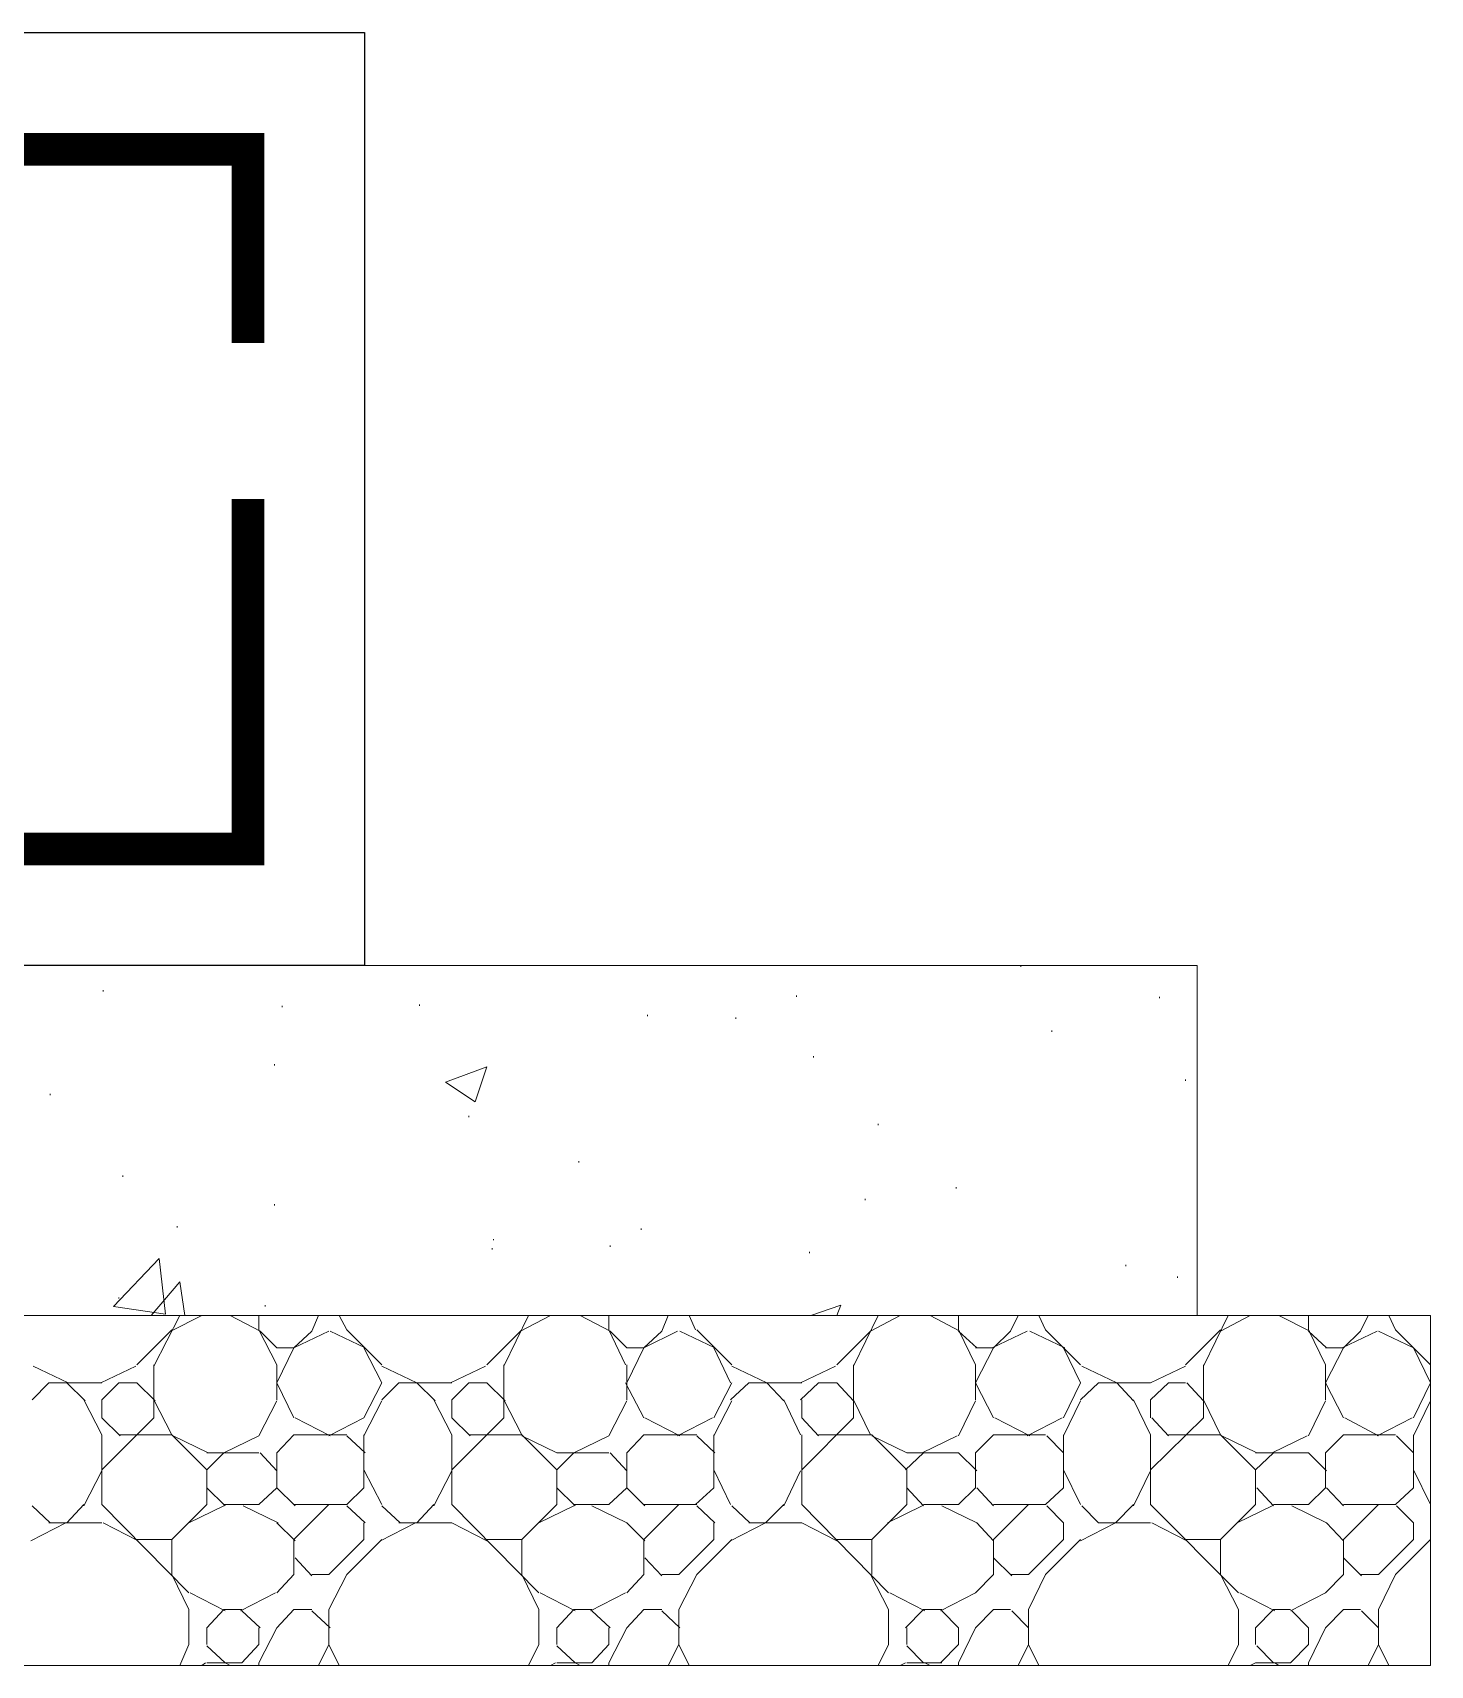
# Model space of a CAD drawing. Header units: millimetres. Extents: x -1822632 to -1305911, y 1206448 to 1536160.
# Drawn here: x -1691436 to -1690837, y 1235319 to 1236019 of the extents above; entities that cross this region are included whole.
import ezdxf

# ---------------------------------------------------------------- set-up
doc = ezdxf.new("R2010")
doc.units = ezdxf.units.MM
doc.header["$LTSCALE"] = 1000
doc.layers.add('PUB_DIM', color=3, linetype='CONTINUOUS')
doc.layers.add('铝架', color=4, linetype='CONTINUOUS')

msp = doc.modelspace()

# ---------------------------------------------------------------- linework, layer by layer
at = {"layer": 'PUB_DIM'}
msp.add_lwpolyline([(-1692794.085, 1236019.025), (-1691294.085, 1236019.025), (-1691294.085, 1235619.025), (-1692794.085, 1235619.025)], close=True, dxfattribs=at)
at = {"layer": 'PUB_DIM', "color": 1, "const_width": 14}
for points in [[(-1692744.085, 1235896.246), (-1692744.085, 1235969.025), (-1691344.085, 1235969.025), (-1691344.085, 1235885.909)], [(-1691344.085, 1235819.025), (-1691344.085, 1235669.025), (-1692744.085, 1235669.025), (-1692744.085, 1235819.025)]]:
    msp.add_lwpolyline(points, dxfattribs=at)
at = {"layer": '铝架', "lineweight": 5}
for points in [[(-1690937.246, 1235619.025), (-1693035.581, 1235619.025)], [(-1691012.8, 1235618.472), (-1691012.8, 1235619.025)], [(-1690937.246, 1235469.025), (-1690937.246, 1235619.025)], [(-1691406.132, 1235607.914), (-1691406.132, 1235608.473)], [(-1691108.91, 1235605.695), (-1691108.91, 1235606.248)], [(-1690953.354, 1235605.136), (-1690953.354, 1235605.695)], [(-1691329.466, 1235601.252), (-1691329.466, 1235601.805)], [(-1691270.58, 1235601.805), (-1691270.58, 1235602.358)], [(-1691172.799, 1235597.362), (-1691172.799, 1235597.915)], [(-1691135.022, 1235596.25), (-1691135.022, 1235596.803)], [(-1690999.47, 1235590.694), (-1690999.47, 1235591.247)], [(-1691101.689, 1235579.583), (-1691101.689, 1235580.136)], [(-1691332.803, 1235576.252), (-1691332.803, 1235576.805)], [(-1691259.469, 1235569.025), (-1691241.69, 1235575.693)], [(-1691246.692, 1235560.692), (-1691241.69, 1235575.693)], [(-1690942.243, 1235569.584), (-1690942.243, 1235570.137)], [(-1691428.913, 1235563.47), (-1691428.913, 1235564.028)], [(-1691259.469, 1235569.025), (-1691246.692, 1235560.692)], [(-1691249.47, 1235554.03), (-1691249.47, 1235554.583)], [(-1691073.911, 1235550.693), (-1691073.911, 1235551.252)], [(-1691202.247, 1235534.585), (-1691202.247, 1235535.138)], [(-1691397.799, 1235528.471), (-1691397.799, 1235529.03)], [(-1691040.578, 1235523.474), (-1691040.578, 1235524.027)], [(-1691332.803, 1235516.247), (-1691332.803, 1235516.806)], [(-1691079.466, 1235518.472), (-1691079.466, 1235519.025)], [(-1691374.47, 1235506.807), (-1691374.47, 1235507.361)], [(-1691238.912, 1235501.252), (-1691238.912, 1235501.805)], [(-1691175.576, 1235505.695), (-1691175.576, 1235506.248)], [(-1691401.689, 1235472.915), (-1691382.244, 1235493.472)], [(-1691379.466, 1235469.584), (-1691382.244, 1235493.472)], [(-1691239.465, 1235497.362), (-1691239.465, 1235497.915)], [(-1691188.912, 1235498.474), (-1691188.912, 1235499.027)], [(-1691103.354, 1235495.696), (-1691103.354, 1235496.25)], [(-1690967.802, 1235490.141), (-1690967.802, 1235490.694)], [(-1691385.581, 1235469.025), (-1691373.357, 1235483.473)], [(-1691371.133, 1235469.025), (-1691373.357, 1235483.473)], [(-1690945.58, 1235485.138), (-1690945.58, 1235485.692)], [(-1691401.689, 1235472.915), (-1691379.466, 1235469.584)], [(-1691399.47, 1235476.252), (-1691399.47, 1235476.805)], [(-1691336.688, 1235472.915), (-1691336.688, 1235473.474)], [(-1691102.801, 1235469.025), (-1691090.024, 1235473.474)], [(-1691091.69, 1235469.025), (-1691090.024, 1235473.474)], [(-1693135.581, 1235319.025), (-1690837.246, 1235319.025), (-1690837.246, 1235469.025), (-1693135.581, 1235469.025), (-1693135.581, 1235319.025)], [(-1691384.469, 1235447.362), (-1691373.357, 1235469.025)], [(-1691377.247, 1235462.363), (-1691363.912, 1235469.025)], [(-1691338.912, 1235462.363), (-1691351.689, 1235469.025)], [(-1691339.465, 1235462.916), (-1691339.465, 1235469.025)], [(-1691316.69, 1235462.363), (-1691313.912, 1235469.025)], [(-1691301.689, 1235462.916), (-1691305.025, 1235469.025)], [(-1691234.469, 1235447.362), (-1691223.911, 1235469.025)], [(-1691227.247, 1235462.363), (-1691214.465, 1235469.025)], [(-1691188.912, 1235462.363), (-1691201.689, 1235469.025)], [(-1691189.465, 1235462.916), (-1691189.465, 1235469.025)], [(-1691166.69, 1235462.363), (-1691163.912, 1235469.025)], [(-1691152.247, 1235462.916), (-1691155.025, 1235469.025)], [(-1691084.469, 1235447.362), (-1691073.911, 1235469.025)], [(-1691077.247, 1235462.363), (-1691064.465, 1235469.025)], [(-1691038.912, 1235462.363), (-1691051.689, 1235469.025)], [(-1691039.465, 1235462.916), (-1691039.465, 1235469.025)], [(-1691017.243, 1235462.363), (-1691013.912, 1235469.025)], [(-1691002.247, 1235462.916), (-1691005.025, 1235469.025)], [(-1690934.469, 1235447.362), (-1690923.911, 1235469.025)], [(-1690927.247, 1235462.363), (-1690914.465, 1235469.025)], [(-1690888.912, 1235462.363), (-1690902.247, 1235469.025)], [(-1690889.465, 1235462.916), (-1690889.465, 1235469.025)], [(-1690867.243, 1235462.363), (-1690863.912, 1235469.025)], [(-1690852.247, 1235462.916), (-1690855.025, 1235469.025)], [(-1691391.69, 1235447.915), (-1691376.689, 1235462.916)], [(-1691331.691, 1235447.915), (-1691339.465, 1235462.916)], [(-1691331.691, 1235455.136), (-1691338.912, 1235462.363)], [(-1691324.47, 1235455.136), (-1691316.69, 1235462.363)], [(-1691324.47, 1235455.136), (-1691309.469, 1235462.363)], [(-1691293.914, 1235455.136), (-1691308.91, 1235462.363)], [(-1691293.914, 1235455.136), (-1691308.91, 1235462.363)], [(-1691286.688, 1235447.915), (-1691301.689, 1235462.916)], [(-1691241.69, 1235447.915), (-1691226.689, 1235462.916)], [(-1691182.244, 1235447.915), (-1691189.465, 1235462.916)], [(-1691181.691, 1235455.136), (-1691188.912, 1235462.363)], [(-1691174.47, 1235455.136), (-1691166.69, 1235462.363)], [(-1691174.47, 1235455.136), (-1691160.022, 1235462.363)], [(-1691143.914, 1235455.136), (-1691158.91, 1235462.363)], [(-1691143.914, 1235455.136), (-1691158.91, 1235462.363)], [(-1691136.688, 1235447.915), (-1691151.689, 1235462.916)], [(-1691091.69, 1235447.915), (-1691076.689, 1235462.916)], [(-1691032.244, 1235447.915), (-1691039.465, 1235462.916)], [(-1691031.691, 1235455.136), (-1691039.465, 1235462.363)], [(-1691025.023, 1235455.136), (-1691010.022, 1235462.363)], [(-1691024.47, 1235455.136), (-1691017.243, 1235462.363)], [(-1690993.914, 1235455.136), (-1691008.91, 1235462.363)], [(-1690993.914, 1235455.136), (-1691008.91, 1235462.363)], [(-1690987.246, 1235447.915), (-1691002.247, 1235462.916)], [(-1690942.243, 1235447.915), (-1690927.247, 1235462.916)], [(-1690882.244, 1235447.915), (-1690889.465, 1235462.916)], [(-1690881.691, 1235455.136), (-1690889.465, 1235462.363)], [(-1690875.023, 1235455.136), (-1690860.022, 1235462.363)], [(-1690874.47, 1235455.136), (-1690867.243, 1235462.363)], [(-1690844.467, 1235455.136), (-1690859.469, 1235462.363)], [(-1690844.467, 1235455.136), (-1690859.469, 1235462.363)], [(-1690837.246, 1235447.915), (-1690852.247, 1235462.916)], [(-1691331.691, 1235455.136), (-1691324.47, 1235455.136)], [(-1691331.691, 1235440.141), (-1691324.47, 1235455.136)], [(-1691286.688, 1235440.141), (-1691294.467, 1235455.136)], [(-1691181.691, 1235455.136), (-1691174.47, 1235455.136)], [(-1691181.691, 1235440.141), (-1691174.47, 1235455.136)], [(-1691137.246, 1235440.141), (-1691144.467, 1235455.136)], [(-1691032.244, 1235455.136), (-1691024.47, 1235455.136)], [(-1691032.244, 1235440.141), (-1691024.47, 1235455.136)], [(-1690987.246, 1235440.141), (-1690994.467, 1235455.136)], [(-1690882.244, 1235455.136), (-1690874.47, 1235455.136)], [(-1690882.244, 1235440.141), (-1690874.47, 1235455.136)], [(-1690837.246, 1235440.141), (-1690844.467, 1235455.136)], [(-1691421.133, 1235440.141), (-1691436.134, 1235447.362)], [(-1691407.244, 1235440.141), (-1691392.243, 1235447.362)], [(-1691384.469, 1235425.14), (-1691384.469, 1235447.915)], [(-1691331.691, 1235432.914), (-1691331.691, 1235447.915)], [(-1691271.692, 1235440.141), (-1691286.688, 1235447.362)], [(-1691257.244, 1235440.141), (-1691242.243, 1235447.362)], [(-1691234.469, 1235425.14), (-1691234.469, 1235447.915)], [(-1691181.691, 1235432.914), (-1691181.691, 1235447.915)], [(-1691121.692, 1235440.141), (-1691136.688, 1235447.362)], [(-1691107.244, 1235440.141), (-1691092.243, 1235447.362)], [(-1691084.469, 1235425.14), (-1691084.469, 1235447.915)], [(-1691032.244, 1235432.914), (-1691032.244, 1235447.915)], [(-1690971.692, 1235440.141), (-1690986.688, 1235447.362)], [(-1690957.244, 1235440.141), (-1690942.243, 1235447.362)], [(-1690934.469, 1235425.14), (-1690934.469, 1235447.915)], [(-1690882.244, 1235432.914), (-1690882.244, 1235447.915)], [(-1691436.688, 1235432.914), (-1691429.466, 1235440.141)], [(-1691429.466, 1235440.141), (-1691406.691, 1235440.141)], [(-1691413.912, 1235432.361), (-1691421.692, 1235440.141)], [(-1691406.691, 1235432.914), (-1691399.47, 1235440.141)], [(-1691399.47, 1235440.141), (-1691391.69, 1235440.141)], [(-1691383.91, 1235432.361), (-1691391.69, 1235440.141)], [(-1691324.47, 1235425.14), (-1691331.691, 1235440.141)], [(-1691294.467, 1235425.14), (-1691286.688, 1235440.141)], [(-1691286.688, 1235432.914), (-1691279.466, 1235440.141)], [(-1691279.466, 1235440.141), (-1691256.691, 1235440.141)], [(-1691263.912, 1235432.361), (-1691271.692, 1235440.141)], [(-1691256.691, 1235432.914), (-1691249.47, 1235440.141)], [(-1691249.47, 1235440.141), (-1691241.69, 1235440.141)], [(-1691233.91, 1235432.361), (-1691241.69, 1235440.141)], [(-1691174.47, 1235425.14), (-1691182.244, 1235440.141)], [(-1691144.467, 1235425.14), (-1691136.688, 1235440.141)], [(-1691137.246, 1235432.914), (-1691129.466, 1235440.141)], [(-1691129.466, 1235440.141), (-1691106.691, 1235440.141)], [(-1691114.465, 1235432.361), (-1691121.692, 1235440.141)], [(-1691107.244, 1235432.914), (-1691099.47, 1235440.141)], [(-1691099.47, 1235440.141), (-1691091.69, 1235440.141)], [(-1691084.469, 1235432.361), (-1691091.69, 1235440.141)], [(-1691024.47, 1235425.14), (-1691032.244, 1235440.141)], [(-1690994.467, 1235425.14), (-1690987.246, 1235440.141)], [(-1690987.246, 1235432.914), (-1690979.466, 1235440.141)], [(-1690979.466, 1235440.141), (-1690957.244, 1235440.141)], [(-1690964.465, 1235432.361), (-1690971.692, 1235440.141)], [(-1690957.244, 1235432.914), (-1690949.47, 1235440.141)], [(-1690949.47, 1235440.141), (-1690942.243, 1235440.141)], [(-1690934.469, 1235432.361), (-1690941.69, 1235440.141)], [(-1690874.47, 1235425.14), (-1690882.244, 1235440.141)], [(-1690844.467, 1235425.14), (-1690837.246, 1235440.141)], [(-1691406.691, 1235417.918), (-1691414.465, 1235432.914)], [(-1691406.691, 1235425.14), (-1691406.691, 1235432.914)], [(-1691376.689, 1235417.918), (-1691384.469, 1235432.914)], [(-1691339.465, 1235417.36), (-1691331.691, 1235432.361)], [(-1691294.467, 1235417.36), (-1691286.688, 1235432.361)], [(-1691256.691, 1235417.918), (-1691264.465, 1235432.914)], [(-1691256.691, 1235425.14), (-1691256.691, 1235432.914)], [(-1691226.689, 1235417.918), (-1691234.469, 1235432.914)], [(-1691189.465, 1235417.36), (-1691181.691, 1235432.361)], [(-1691144.467, 1235417.36), (-1691136.688, 1235432.361)], [(-1691107.244, 1235417.918), (-1691114.465, 1235432.914)], [(-1691106.691, 1235425.14), (-1691106.691, 1235432.914)], [(-1691077.247, 1235417.918), (-1691084.469, 1235432.914)], [(-1691039.465, 1235417.36), (-1691032.244, 1235432.361)], [(-1690994.467, 1235417.36), (-1690987.246, 1235432.361)], [(-1690957.244, 1235417.918), (-1690964.465, 1235432.914)], [(-1690957.244, 1235425.14), (-1690957.244, 1235432.914)], [(-1690927.247, 1235417.918), (-1690934.469, 1235432.914)], [(-1690889.465, 1235417.36), (-1690882.244, 1235432.361)], [(-1690844.467, 1235417.36), (-1690837.246, 1235432.361)], [(-1691406.691, 1235402.917), (-1691384.469, 1235425.14)], [(-1691398.911, 1235417.36), (-1691406.691, 1235425.14)], [(-1691308.91, 1235417.36), (-1691323.911, 1235425.14)], [(-1691309.469, 1235417.36), (-1691294.467, 1235425.14)], [(-1691256.691, 1235402.917), (-1691234.469, 1235425.14)], [(-1691248.911, 1235417.36), (-1691256.691, 1235425.14)], [(-1691158.91, 1235417.36), (-1691173.911, 1235425.14)], [(-1691160.022, 1235417.36), (-1691145.021, 1235425.14)], [(-1691106.691, 1235402.917), (-1691084.469, 1235425.14)], [(-1691099.47, 1235417.36), (-1691106.691, 1235425.14)], [(-1691008.91, 1235417.36), (-1691023.911, 1235425.14)], [(-1691010.022, 1235417.36), (-1690995.021, 1235425.14)], [(-1690957.244, 1235402.917), (-1690934.469, 1235425.14)], [(-1690949.47, 1235417.36), (-1690956.691, 1235425.14)], [(-1690859.469, 1235417.36), (-1690873.911, 1235425.14)], [(-1690860.022, 1235417.36), (-1690845.021, 1235425.14)], [(-1691406.691, 1235387.916), (-1691406.691, 1235417.918)], [(-1691399.47, 1235417.918), (-1691376.689, 1235417.918)], [(-1691361.688, 1235402.917), (-1691376.689, 1235417.918)], [(-1691361.134, 1235410.138), (-1691376.135, 1235417.36)], [(-1691354.466, 1235410.138), (-1691339.465, 1235417.36)], [(-1691331.691, 1235410.138), (-1691324.47, 1235417.918)], [(-1691324.47, 1235417.918), (-1691301.689, 1235417.918)], [(-1691293.914, 1235410.138), (-1691301.689, 1235417.36)], [(-1691294.467, 1235395.137), (-1691294.467, 1235417.918)], [(-1691256.691, 1235387.916), (-1691256.691, 1235417.918)], [(-1691249.47, 1235417.918), (-1691226.689, 1235417.918)], [(-1691211.688, 1235402.917), (-1691226.689, 1235417.918)], [(-1691211.688, 1235410.138), (-1691226.689, 1235417.36)], [(-1691204.466, 1235410.138), (-1691189.465, 1235417.36)], [(-1691181.691, 1235410.138), (-1691174.47, 1235417.918)], [(-1691174.47, 1235417.918), (-1691151.689, 1235417.918)], [(-1691143.914, 1235410.138), (-1691151.689, 1235417.36)], [(-1691144.467, 1235395.137), (-1691144.467, 1235417.918)], [(-1691106.691, 1235387.916), (-1691106.691, 1235417.918)], [(-1691099.47, 1235417.918), (-1691076.689, 1235417.918)], [(-1691061.688, 1235402.917), (-1691076.689, 1235417.918)], [(-1691061.688, 1235410.138), (-1691076.689, 1235417.36)], [(-1691055.025, 1235410.138), (-1691040.024, 1235417.36)], [(-1691032.244, 1235410.138), (-1691024.47, 1235417.918)], [(-1691024.47, 1235417.918), (-1691002.247, 1235417.918)], [(-1690994.467, 1235410.138), (-1691001.689, 1235417.36)], [(-1690994.467, 1235395.137), (-1690994.467, 1235417.918)], [(-1690957.244, 1235387.916), (-1690957.244, 1235417.918)], [(-1690949.47, 1235417.918), (-1690927.247, 1235417.918)], [(-1690912.246, 1235402.917), (-1690927.247, 1235417.918)], [(-1690911.688, 1235410.138), (-1690926.689, 1235417.36)], [(-1690905.025, 1235410.138), (-1690890.024, 1235417.36)], [(-1690882.244, 1235410.138), (-1690874.47, 1235417.918)], [(-1690874.47, 1235417.918), (-1690852.247, 1235417.918)], [(-1690844.467, 1235410.138), (-1690851.689, 1235417.36)], [(-1690844.467, 1235395.137), (-1690844.467, 1235417.918)], [(-1691361.688, 1235410.138), (-1691339.465, 1235410.138)], [(-1691361.688, 1235402.917), (-1691354.466, 1235410.138)], [(-1691331.691, 1235402.358), (-1691338.912, 1235410.138)], [(-1691331.691, 1235395.137), (-1691331.691, 1235410.138)], [(-1691211.688, 1235410.138), (-1691189.465, 1235410.138)], [(-1691211.688, 1235402.917), (-1691204.466, 1235410.138)], [(-1691181.691, 1235402.358), (-1691188.912, 1235410.138)], [(-1691181.691, 1235395.137), (-1691181.691, 1235410.138)], [(-1691062.246, 1235402.917), (-1691054.466, 1235410.138)], [(-1691061.688, 1235410.138), (-1691039.465, 1235410.138)], [(-1691031.691, 1235402.358), (-1691039.465, 1235410.138)], [(-1691032.244, 1235395.137), (-1691032.244, 1235410.138)], [(-1690912.246, 1235410.138), (-1690889.465, 1235410.138)], [(-1690912.246, 1235402.917), (-1690904.466, 1235410.138)], [(-1690881.691, 1235402.358), (-1690889.465, 1235410.138)], [(-1690882.244, 1235395.137), (-1690882.244, 1235410.138)], [(-1691414.465, 1235387.363), (-1691406.691, 1235402.358)], [(-1691361.688, 1235387.916), (-1691361.688, 1235402.917)], [(-1691286.688, 1235387.916), (-1691294.467, 1235402.917)], [(-1691264.465, 1235387.363), (-1691256.691, 1235402.358)], [(-1691211.688, 1235387.916), (-1691211.688, 1235402.917)], [(-1691137.246, 1235387.916), (-1691144.467, 1235402.917)], [(-1691114.465, 1235387.363), (-1691107.244, 1235402.358)], [(-1691061.688, 1235387.916), (-1691061.688, 1235402.917)], [(-1690987.246, 1235387.916), (-1690994.467, 1235402.917)], [(-1690964.465, 1235387.363), (-1690957.244, 1235402.358)], [(-1690912.246, 1235387.916), (-1690912.246, 1235402.917)], [(-1690837.246, 1235387.916), (-1690844.467, 1235402.917)], [(-1691353.913, 1235387.363), (-1691361.688, 1235395.137)], [(-1691339.465, 1235387.916), (-1691331.691, 1235395.137)], [(-1691323.911, 1235387.363), (-1691331.691, 1235395.137)], [(-1691301.689, 1235387.916), (-1691294.467, 1235395.137)], [(-1691203.913, 1235387.363), (-1691211.688, 1235395.137)], [(-1691189.465, 1235387.916), (-1691181.691, 1235395.137)], [(-1691173.911, 1235387.363), (-1691181.691, 1235395.137)], [(-1691152.247, 1235387.916), (-1691144.467, 1235395.137)], [(-1691054.466, 1235387.363), (-1691061.688, 1235395.137)], [(-1691039.465, 1235387.916), (-1691032.244, 1235395.137)], [(-1691024.47, 1235387.363), (-1691031.691, 1235395.137)], [(-1691002.247, 1235387.916), (-1690994.467, 1235395.137)], [(-1690904.466, 1235387.363), (-1690911.688, 1235395.137)], [(-1690889.465, 1235387.916), (-1690882.244, 1235395.137)], [(-1690874.47, 1235387.363), (-1690881.691, 1235395.137)], [(-1690852.247, 1235387.916), (-1690844.467, 1235395.137)], [(-1691428.913, 1235380.136), (-1691436.688, 1235387.363)], [(-1691421.692, 1235380.136), (-1691414.465, 1235387.916)], [(-1691369.467, 1235350.14), (-1691406.691, 1235387.916)], [(-1691376.689, 1235372.915), (-1691361.688, 1235387.916)], [(-1691369.467, 1235380.136), (-1691354.466, 1235387.363)], [(-1691354.466, 1235387.916), (-1691339.465, 1235387.916)], [(-1691331.132, 1235380.136), (-1691346.133, 1235387.363)], [(-1691324.47, 1235387.916), (-1691301.689, 1235387.916)], [(-1691324.47, 1235372.915), (-1691309.469, 1235387.916)], [(-1691293.914, 1235380.136), (-1691301.689, 1235387.363)], [(-1691278.913, 1235380.136), (-1691286.688, 1235387.363)], [(-1691271.692, 1235380.136), (-1691264.465, 1235387.916)], [(-1691219.467, 1235350.14), (-1691256.691, 1235387.916)], [(-1691226.689, 1235372.915), (-1691211.688, 1235387.916)], [(-1691219.467, 1235380.136), (-1691204.466, 1235387.363)], [(-1691204.466, 1235387.916), (-1691189.465, 1235387.916)], [(-1691181.691, 1235380.136), (-1691196.692, 1235387.363)], [(-1691174.47, 1235387.916), (-1691151.689, 1235387.916)], [(-1691174.47, 1235372.915), (-1691159.469, 1235387.916)], [(-1691143.914, 1235380.136), (-1691151.689, 1235387.363)], [(-1691128.913, 1235380.136), (-1691136.688, 1235387.363)], [(-1691122.245, 1235380.136), (-1691114.465, 1235387.916)], [(-1691069.467, 1235350.14), (-1691106.691, 1235387.916)], [(-1691076.689, 1235372.915), (-1691061.688, 1235387.916)], [(-1691070.021, 1235380.136), (-1691055.025, 1235387.363)], [(-1691054.466, 1235387.916), (-1691039.465, 1235387.916)], [(-1691031.691, 1235380.136), (-1691046.692, 1235387.363)], [(-1691024.47, 1235387.916), (-1691002.247, 1235387.916)], [(-1691024.47, 1235372.915), (-1691009.469, 1235387.916)], [(-1690994.467, 1235380.136), (-1691001.689, 1235387.363)], [(-1690979.466, 1235380.136), (-1690986.688, 1235387.363)], [(-1690972.245, 1235380.136), (-1690964.465, 1235387.916)], [(-1690919.467, 1235350.14), (-1690957.244, 1235387.916)], [(-1690927.247, 1235372.915), (-1690912.246, 1235387.916)], [(-1690920.021, 1235380.136), (-1690905.025, 1235387.363)], [(-1690904.466, 1235387.916), (-1690889.465, 1235387.916)], [(-1690881.691, 1235380.136), (-1690896.692, 1235387.363)], [(-1690874.47, 1235387.916), (-1690852.247, 1235387.916)], [(-1690874.47, 1235372.915), (-1690859.469, 1235387.916)], [(-1690844.467, 1235380.136), (-1690851.689, 1235387.363)], [(-1691437.246, 1235372.362), (-1691422.245, 1235380.136)], [(-1691429.466, 1235380.136), (-1691406.691, 1235380.136)], [(-1691391.136, 1235372.362), (-1691406.132, 1235380.136)], [(-1691323.911, 1235372.362), (-1691331.691, 1235380.136)], [(-1691294.467, 1235372.915), (-1691294.467, 1235380.136)], [(-1691287.246, 1235372.362), (-1691272.245, 1235380.136)], [(-1691279.466, 1235380.136), (-1691256.691, 1235380.136)], [(-1691241.69, 1235372.362), (-1691256.691, 1235380.136)], [(-1691173.911, 1235372.362), (-1691181.691, 1235380.136)], [(-1691144.467, 1235372.915), (-1691144.467, 1235380.136)], [(-1691137.246, 1235372.362), (-1691122.245, 1235380.136)], [(-1691129.466, 1235380.136), (-1691106.691, 1235380.136)], [(-1691091.69, 1235372.362), (-1691106.691, 1235380.136)], [(-1691024.47, 1235372.362), (-1691031.691, 1235380.136)], [(-1690994.467, 1235372.915), (-1690994.467, 1235380.136)], [(-1690987.246, 1235372.362), (-1690972.245, 1235380.136)], [(-1690979.466, 1235380.136), (-1690957.244, 1235380.136)], [(-1690941.69, 1235372.362), (-1690956.691, 1235380.136)], [(-1690874.47, 1235372.362), (-1690881.691, 1235380.136)], [(-1690844.467, 1235372.915), (-1690844.467, 1235380.136)], [(-1691391.69, 1235372.915), (-1691376.689, 1235372.915)], [(-1691376.689, 1235357.914), (-1691376.689, 1235372.915)], [(-1691324.47, 1235357.914), (-1691324.47, 1235372.915)], [(-1691309.469, 1235357.914), (-1691294.467, 1235372.915)], [(-1691301.689, 1235357.914), (-1691286.688, 1235372.915)], [(-1691241.69, 1235372.915), (-1691226.689, 1235372.915)], [(-1691226.689, 1235357.914), (-1691226.689, 1235372.915)], [(-1691174.47, 1235357.914), (-1691174.47, 1235372.915)], [(-1691159.469, 1235357.914), (-1691144.467, 1235372.915)], [(-1691151.689, 1235357.914), (-1691136.688, 1235372.915)], [(-1691091.69, 1235372.915), (-1691076.689, 1235372.915)], [(-1691076.689, 1235357.914), (-1691076.689, 1235372.915)], [(-1691024.47, 1235357.914), (-1691024.47, 1235372.915)], [(-1691009.469, 1235357.914), (-1690994.467, 1235372.915)], [(-1691002.247, 1235357.914), (-1690987.246, 1235372.915)], [(-1690942.243, 1235372.915), (-1690927.247, 1235372.915)], [(-1690927.247, 1235357.914), (-1690927.247, 1235372.915)], [(-1690874.47, 1235357.914), (-1690874.47, 1235372.915)], [(-1690859.469, 1235357.914), (-1690844.467, 1235372.915)], [(-1690852.247, 1235357.914), (-1690837.246, 1235372.915)], [(-1690837.246, 1235372.362), (-1690837.246, 1235372.915)], [(-1691316.69, 1235357.361), (-1691323.911, 1235365.141)], [(-1691166.69, 1235357.361), (-1691173.911, 1235365.141)], [(-1691016.69, 1235357.361), (-1691024.47, 1235365.141)], [(-1690866.69, 1235357.361), (-1690874.47, 1235365.141)], [(-1691369.467, 1235342.918), (-1691376.689, 1235357.914)], [(-1691331.691, 1235350.14), (-1691324.47, 1235357.914)], [(-1691316.69, 1235357.914), (-1691309.469, 1235357.914)], [(-1691301.689, 1235357.914), (-1691309.469, 1235342.918)], [(-1691219.467, 1235342.918), (-1691226.689, 1235357.914)], [(-1691181.691, 1235350.14), (-1691174.47, 1235357.914)], [(-1691166.69, 1235357.914), (-1691159.469, 1235357.914)], [(-1691151.689, 1235357.914), (-1691159.469, 1235342.918)], [(-1691069.467, 1235342.918), (-1691077.247, 1235357.914)], [(-1691032.244, 1235350.14), (-1691024.47, 1235357.914)], [(-1691017.243, 1235357.914), (-1691009.469, 1235357.914)], [(-1691002.247, 1235357.914), (-1691009.469, 1235342.918)], [(-1690919.467, 1235342.918), (-1690927.247, 1235357.914)], [(-1690882.244, 1235350.14), (-1690874.47, 1235357.914)], [(-1690867.243, 1235357.914), (-1690859.469, 1235357.914)], [(-1690852.247, 1235357.914), (-1690859.469, 1235342.918)], [(-1691353.913, 1235342.36), (-1691368.914, 1235350.14)], [(-1691347.245, 1235342.36), (-1691332.244, 1235350.14)], [(-1691203.913, 1235342.36), (-1691218.914, 1235350.14)], [(-1691197.245, 1235342.36), (-1691182.244, 1235350.14)], [(-1691053.913, 1235342.36), (-1691068.914, 1235350.14)], [(-1691047.245, 1235342.36), (-1691032.244, 1235350.14)], [(-1690903.913, 1235342.36), (-1690918.914, 1235350.14)], [(-1690897.245, 1235342.36), (-1690882.244, 1235350.14)], [(-1691369.467, 1235327.917), (-1691369.467, 1235342.918)], [(-1691361.688, 1235335.138), (-1691354.466, 1235342.918)], [(-1691354.466, 1235342.918), (-1691346.692, 1235342.918)], [(-1691338.912, 1235335.138), (-1691346.692, 1235342.36)], [(-1691331.691, 1235335.138), (-1691324.47, 1235342.918)], [(-1691324.47, 1235342.918), (-1691316.69, 1235342.918)], [(-1691308.91, 1235335.138), (-1691316.69, 1235342.36)], [(-1691309.469, 1235327.917), (-1691309.469, 1235342.918)], [(-1691219.467, 1235327.917), (-1691219.467, 1235342.918)], [(-1691211.688, 1235335.138), (-1691204.466, 1235342.918)], [(-1691204.466, 1235342.918), (-1691196.692, 1235342.918)], [(-1691188.912, 1235335.138), (-1691196.692, 1235342.36)], [(-1691181.691, 1235335.138), (-1691174.47, 1235342.918)], [(-1691174.47, 1235342.918), (-1691166.69, 1235342.918)], [(-1691158.91, 1235335.138), (-1691166.69, 1235342.36)], [(-1691159.469, 1235327.917), (-1691159.469, 1235342.918)], [(-1691069.467, 1235327.917), (-1691069.467, 1235342.918)], [(-1691062.246, 1235335.138), (-1691054.466, 1235342.918)], [(-1691054.466, 1235342.918), (-1691046.692, 1235342.918)], [(-1691039.465, 1235335.138), (-1691046.692, 1235342.36)], [(-1691032.244, 1235335.138), (-1691024.47, 1235342.918)], [(-1691024.47, 1235342.918), (-1691017.243, 1235342.918)], [(-1691009.469, 1235335.138), (-1691016.69, 1235342.36)], [(-1691009.469, 1235327.917), (-1691009.469, 1235342.918)], [(-1690919.467, 1235327.917), (-1690919.467, 1235342.918)], [(-1690912.246, 1235335.138), (-1690904.466, 1235342.918)], [(-1690904.466, 1235342.918), (-1690897.245, 1235342.918)], [(-1690889.465, 1235335.138), (-1690896.692, 1235342.36)], [(-1690882.244, 1235335.138), (-1690874.47, 1235342.918)], [(-1690874.47, 1235342.918), (-1690867.243, 1235342.918)], [(-1690859.469, 1235335.138), (-1690866.69, 1235342.36)], [(-1690859.469, 1235327.917), (-1690859.469, 1235342.918)], [(-1691361.688, 1235327.917), (-1691361.688, 1235335.138)], [(-1691339.465, 1235327.917), (-1691339.465, 1235335.138)], [(-1691339.465, 1235320.137), (-1691331.691, 1235335.138)], [(-1691211.688, 1235327.917), (-1691211.688, 1235335.138)], [(-1691189.465, 1235327.917), (-1691189.465, 1235335.138)], [(-1691189.465, 1235320.137), (-1691181.691, 1235335.138)], [(-1691061.688, 1235327.917), (-1691061.688, 1235335.138)], [(-1691039.465, 1235327.917), (-1691039.465, 1235335.138)], [(-1691039.465, 1235320.137), (-1691032.244, 1235335.138)], [(-1690912.246, 1235327.917), (-1690912.246, 1235335.138)], [(-1690889.465, 1235327.917), (-1690889.465, 1235335.138)], [(-1690889.465, 1235320.137), (-1690882.244, 1235335.138)], [(-1691373.357, 1235319.025), (-1691369.467, 1235327.917)], [(-1691353.913, 1235320.137), (-1691361.688, 1235327.358)], [(-1691346.692, 1235320.137), (-1691339.465, 1235327.917)], [(-1691313.912, 1235319.025), (-1691309.469, 1235327.917)], [(-1691305.025, 1235319.025), (-1691309.469, 1235327.917)], [(-1691223.911, 1235319.025), (-1691219.467, 1235327.917)], [(-1691203.913, 1235320.137), (-1691211.688, 1235327.358)], [(-1691196.692, 1235320.137), (-1691189.465, 1235327.917)], [(-1691163.912, 1235319.025), (-1691159.469, 1235327.917)], [(-1691155.025, 1235319.025), (-1691159.469, 1235327.917)], [(-1691073.911, 1235319.025), (-1691069.467, 1235327.917)], [(-1691054.466, 1235320.137), (-1691061.688, 1235327.358)], [(-1691047.245, 1235320.137), (-1691039.465, 1235327.917)], [(-1691013.912, 1235319.025), (-1691009.469, 1235327.917)], [(-1691005.025, 1235319.025), (-1691009.469, 1235327.917)], [(-1690923.911, 1235319.025), (-1690919.467, 1235327.917)], [(-1690904.466, 1235320.137), (-1690911.688, 1235327.358)], [(-1690897.245, 1235320.137), (-1690889.465, 1235327.917)], [(-1690863.912, 1235319.025), (-1690859.469, 1235327.917)], [(-1690855.025, 1235319.025), (-1690859.469, 1235327.917)], [(-1691363.912, 1235319.025), (-1691362.246, 1235320.137)], [(-1691361.688, 1235320.137), (-1691346.692, 1235320.137)], [(-1691351.689, 1235319.025), (-1691353.913, 1235320.137)], [(-1691339.465, 1235319.025), (-1691339.465, 1235320.137)], [(-1691214.465, 1235319.025), (-1691212.246, 1235320.137)], [(-1691211.688, 1235320.137), (-1691196.692, 1235320.137)], [(-1691201.689, 1235319.025), (-1691203.913, 1235320.137)], [(-1691189.465, 1235319.025), (-1691189.465, 1235320.137)], [(-1691064.465, 1235319.025), (-1691062.246, 1235320.137)], [(-1691061.688, 1235320.137), (-1691046.692, 1235320.137)], [(-1691051.689, 1235319.025), (-1691053.913, 1235320.137)], [(-1691039.465, 1235319.025), (-1691039.465, 1235320.137)], [(-1690914.465, 1235319.025), (-1690912.246, 1235320.137)], [(-1690912.246, 1235320.137), (-1690897.245, 1235320.137)], [(-1690902.247, 1235319.025), (-1690903.913, 1235320.137)], [(-1690889.465, 1235319.025), (-1690889.465, 1235320.137)]]:
    msp.add_lwpolyline(points, dxfattribs=at)

doc.saveas('drawing.dxf')
